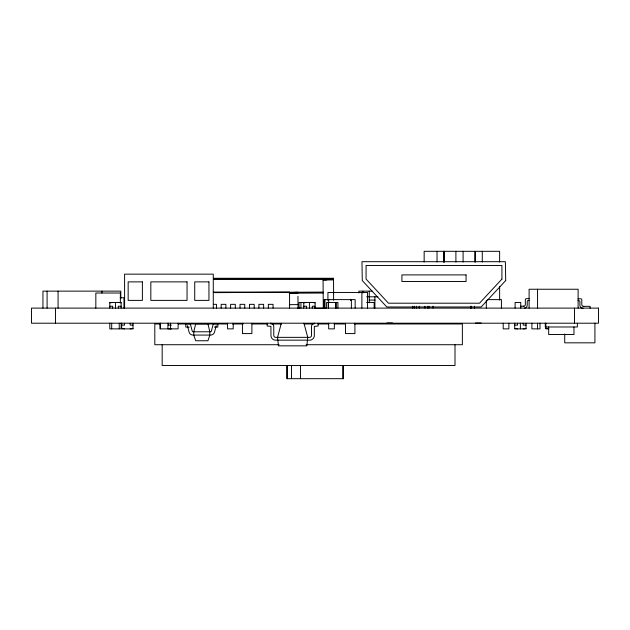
<?xml version="1.0" encoding="UTF-8"?>
<svg xmlns="http://www.w3.org/2000/svg" width="630" height="630" viewBox="0 0 630 630"><rect width="100%" height="100%" fill="white"/><g stroke="black" fill="none" stroke-linecap="round" stroke-linejoin="round"><path stroke-width="0.94" d="M216.232 325.671L214.42 332.412A4.197 4.197 0 0 1 210.971 335.073L192.646 335.073A4.197 4.197 0 0 1 189.189 332.412L187.386 325.671M281.319 323.206L277.546 337.357L278.452 345.846L306.834 345.846L307.739 337.357L303.959 323.206M583.797 306.337L583.065 306.314A1.693 1.693 0 0 1 581.797 304.676L581.797 299.841A1.047 1.047 0 0 0 580.75 298.785L578.025 298.785M524.522 308.094L524.782 308.07A2.945 2.945 0 0 0 527.223 305.172L527.223 301.494A0.945 0.945 0 0 1 528.16 300.549L529.106 300.549M583.167 308.22L582.348 308.196A2.945 2.945 0 0 1 579.907 305.298L579.907 301.62A0.945 0.945 0 0 0 578.97 300.675L578.025 300.675M326.836 279.862L323.056 279.972L333.53 279.917L333.522 278.271L213.499 278.287M214.68 292.635L323.127 292.092M287.564 292.635L297.943 292.218M289.454 292.832L297.943 293.155M289.454 293.194L323.127 293.029M289.517 304.692L298.006 304.581M297.683 308.306L299.644 308.298M314.37 308.22L325.182 308.267M213.499 278.57L333.522 278.555M213.507 279.515L333.522 279.5M372.18 291.131L358.903 291.131L358.903 293.021M213.255 292.076L289.572 292.076L289.572 308.109M366.676 296.793L377.811 296.793M120.18 297.738L123.953 297.738L123.953 308.109M529.106 298.659L526.381 298.659A1.047 1.047 0 0 0 525.333 299.715L525.333 304.55A1.693 1.693 0 0 1 524.066 306.188L523.333 306.211M487.266 299.62L501.417 299.62L501.417 308.109M369.259 300.093L375.102 300.093M366.605 302.455L374.149 302.455L374.149 308.109M109.801 302.833L112.636 302.455M121.125 302.833L118.298 302.455M303.77 302.833L306.605 302.455M315.094 302.833L312.267 302.455M213.625 304.337L216.452 304.337L216.452 308.109M109.801 306.227L112.636 306.227L112.636 308.109M121.125 306.227L118.298 306.227L118.298 308.109M303.77 306.227L306.605 306.227L306.605 308.109M315.094 306.227L312.267 306.227L312.267 308.109M520.64 306.211L523.932 306.211M583.207 306.337L590.082 306.337L590.082 308.22M386.82 323.017L392.482 323.017M475.5 323.017L481.162 323.017M160.705 323.962L154.807 323.962L154.807 344.72L279.106 344.72M178.392 323.962L227.517 323.962M232.431 323.962L243.243 323.962M252.087 323.962L267.805 323.962M270.758 323.962L281.563 323.962M304.164 323.962L313.992 323.962M317.922 323.962L328.726 323.962M334.625 323.962L345.437 323.962M354.273 323.962L462.365 323.962L462.365 344.72L306.125 344.72M121.692 325.096L124.519 325.096L124.519 323.206M133.017 325.096L130.182 325.096L130.182 323.206M171.313 325.096L168.486 325.096L168.486 323.206M514.726 325.096L517.553 325.096L517.553 323.206M526.042 325.096L523.215 325.096L523.215 323.206M189.213 327.072L185.787 327.072L185.787 323.773L189.299 323.773A1.291 1.291 0 0 1 190.551 324.733L192.244 331.128A0.89 0.89 0 0 0 193.103 331.789L210.507 331.789A0.89 0.89 0 0 0 211.365 331.128L213.066 324.733A1.291 1.291 0 0 1 214.31 323.773L217.846 323.773L217.83 327.072L214.397 327.072M121.692 328.49L124.519 328.868M133.017 328.49L130.182 328.868M514.726 328.49L517.553 328.868M526.042 328.49L523.215 328.868M545.856 328.49L548.691 328.49M548.691 328.868L545.856 328.868L545.856 323.206M333.522 278.271L333.601 292.879M323.056 278.94L323.292 308.275M297.966 296.36L298.022 308.424M594.917 323.206L594.917 342.83L564.724 342.83L564.724 334.002M578.12 308.109L578.12 289.241L529.098 289.241L529.098 308.109M577.363 323.206L577.363 326.978L545.289 326.978L545.289 323.206M574.505 308.109L574.505 323.206M573.969 326.978L573.969 334.53L548.691 334.53L548.691 326.978M540.005 323.206L540.005 328.868L531.893 328.868L531.893 323.206M537.555 289.241L537.555 308.109M537.555 323.206L537.555 328.868M526.042 323.206L526.042 328.868L514.726 328.868L514.726 323.206M520.758 308.109L520.758 302.455L515.104 302.455L515.104 308.109M520.388 323.206L520.388 328.868M508.875 323.206L508.875 328.868L503.212 328.868L503.212 323.206M499.629 262.056L499.629 251.315L424.155 251.315L424.155 262.056M499.629 286.453L499.629 300.116M486.321 300.565L486.321 308.109M482.289 251.315L482.289 262.056M475.107 262.056L475.107 251.315L475.067 262.104M474.532 306.227L474.532 308.109M471.138 306.227L471.138 308.109M470.76 306.227L470.76 308.109M463.089 251.315L463.089 262.104M455.899 251.315L455.899 262.104M455.002 344.72L455.002 365.471L162.17 365.471L162.17 344.72M444.221 251.315L444.221 262.056M443.922 251.315L443.922 262.104M443.733 251.315L443.733 262.056M437.031 251.315L437.031 262.056M433.023 306.227L433.023 308.109M428.967 306.227L428.967 308.109M427.738 306.227L427.738 308.109M424.911 306.227L424.911 308.109M419.249 306.227L419.249 308.109M416.422 306.227L416.422 308.109M414.249 306.227L414.249 308.109M412.642 306.227L412.642 308.109M374.905 296.793L374.905 308.109M369.259 291.131L369.259 302.77M367.55 308.109L367.55 292.454L327.923 292.454L327.931 300.565M362.864 291.131L362.864 293.021M361.888 292.454L361.888 308.109M355.155 308.109L355.155 299.62L324.159 299.62L324.159 308.109M354.911 323.206L354.911 333.585L345.476 333.585L345.476 323.206M351.375 299.62L351.375 308.109M350.571 299.62L350.571 300.565M343.334 365.471L343.334 378.685L287.052 378.685L287.052 365.471M343.185 365.471L343.185 378.685M343.082 365.471L343.082 378.685M337.924 308.109L337.924 302.455L326.608 302.455L326.608 308.109M336.042 302.455L336.042 308.109M335.853 302.455L335.853 308.109M334.341 323.206L334.341 328.868L328.679 328.868L328.679 323.206M333.585 292.454L333.585 300.282M328.734 299.62L328.734 302.455M328.49 302.455L328.49 308.109M328.301 302.455L328.301 308.109M324.962 299.62L324.962 308.109M318.111 323.206L318.111 326.041L314.362 326.387L314.307 336.089A4.725 4.725 0 0 1 310.236 340.153L275.042 340.153A4.725 4.725 0 0 1 270.979 336.089L270.9 326.332L267.167 326.041L267.167 323.206M315.094 308.109L315.094 302.455L299.053 302.455L299.053 308.109M309.432 302.455L309.432 308.109M303.77 302.455L303.77 308.109M300.943 302.455L300.943 308.109M300.463 365.471L300.463 378.685M291.501 365.471L291.501 378.685M287.304 365.471L287.304 378.685M287.162 365.471L287.162 378.685M273.058 308.109L273.058 304.337L268.341 304.337L268.341 308.109M263.623 308.109L263.623 304.337L258.906 304.337L258.906 308.109M254.189 308.109L254.189 304.337L249.472 304.337L249.472 308.109M251.882 323.206L251.882 333.585L242.448 333.585L242.448 323.206M244.755 308.109L244.755 304.337L240.038 304.337L240.038 308.109M235.321 308.109L235.321 304.337L230.604 304.337L230.604 308.109M233.202 323.206L233.202 328.868L227.548 328.868L227.548 323.206M225.886 308.109L225.886 304.337L221.169 304.337L221.169 308.109M213.279 308.109L213.279 274.152L124.598 274.152L124.598 308.109M178.109 323.206L178.109 328.868L159.996 328.868L159.996 323.206M171.313 328.868L168.486 328.868M170.565 323.206L170.565 328.868M167.919 323.206L167.919 328.868M160.374 323.206L160.374 328.868M133.017 323.206L133.017 328.868L121.692 328.868L121.692 323.206M121.125 308.109L121.125 302.455L109.801 302.455L109.801 308.109M121.125 323.206L121.125 328.868L109.801 328.868L109.801 323.206M120.81 298.675L120.81 291.131L42.942 291.131L42.942 308.109M120.369 302.455L120.369 293.021L95.839 293.021L95.839 308.109M119.235 323.206L119.235 328.868M115.463 302.455L115.463 308.109M111.691 323.206L111.691 328.868M101.942 291.131L101.942 293.021M58.078 291.131L58.078 308.109M55.464 308.109L55.464 323.206M47.092 291.131L47.092 308.109M314.811 323.206A3.3 3.3 0 0 0 311.511 326.513L311.511 335.475A1.89 1.89 0 0 1 309.621 337.357L275.656 337.357A1.89 1.89 0 0 1 273.774 335.475L273.774 326.513A3.3 3.3 0 0 0 270.467 323.206M195.678 323.773L193.788 331.789L193.788 335.097L195.678 340.759L207.939 340.759L209.829 335.097L209.829 331.789L207.939 323.773L195.678 323.773M501.921 279.082L479.517 303.203L388.466 303.203L366.069 279.082L366.069 265.466L501.921 265.466L501.921 279.082M505.693 280.563L481.162 306.983L386.82 306.983L362.289 280.563L361.966 261.694L505.37 261.694L505.693 280.563M466.066 274.9L401.916 274.9L401.916 281.508L466.066 281.508L466.066 274.9M142.38 281.878L128.158 281.878L128.158 300.384L142.38 300.384L142.38 281.878M187.047 281.878L150.83 281.878L150.83 300.384L187.047 300.384L187.047 281.878M208.947 281.878L194.725 281.878L194.725 300.384L208.947 300.384L208.947 281.878M598.5 308.109L31.5 308.109L31.5 323.206L598.5 323.206L598.5 308.109"/></g></svg>
